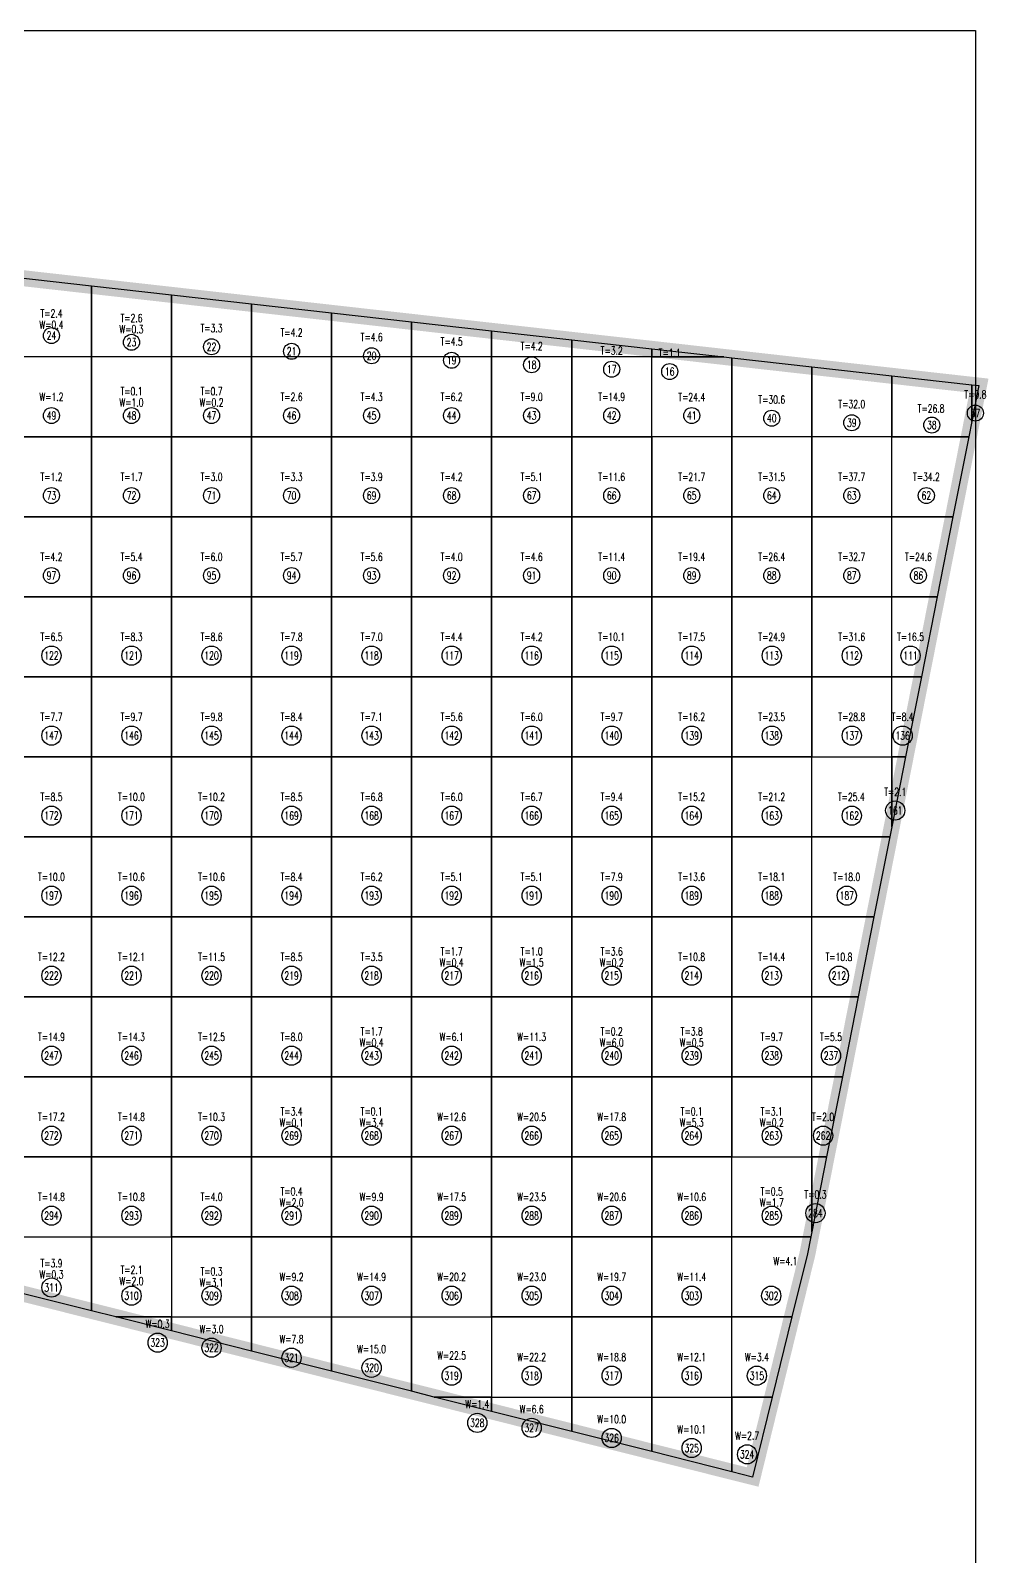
# Model space of a CAD drawing. Extents: x 4283 to 40403, y 1134 to 1764.
# Drawn here: x 4566 to 4625.8, y 1615.6 to 1711 of the extents above; entities that cross this region are included whole.
import ezdxf
from ezdxf.enums import TextEntityAlignment as Align

# ---------------------------------------------------------------- set-up
doc = ezdxf.new("R2010")
doc.units = 0
for name, color, linetype in [('tdz_2-1方格网', 2, 'Continuous'), ('tdz_2-1方格网计算', 7, 'Continuous'), ('tdz_土方计算图', 7, 'Continuous'), ('tdz_格田', 6, 'Continuous')]:
    doc.layers.add(name, color=color, linetype=linetype)
doc.styles.add('GLandNum', font='txt_____.ttf', dxfattribs={"width": 0.7, "height": 0.5})

msp = doc.modelspace()

# ---------------------------------------------------------------- linework, layer by layer
at = {"layer": 'tdz_2-1方格网', "linetype": 'Continuous'}
for points in [[(4569.806, 1694.996, 3414.283), (4569.806, 1690.557, 3414.783), (4564.806, 1690.557, 3414.605), (4564.806, 1695.557, 3414.203), (4564.821, 1695.557, 3414.203)], [(4574.806, 1694.435, 3414.362), (4574.806, 1690.557, 3414.858), (4569.806, 1690.557, 3414.783), (4569.806, 1694.996, 3414.283)], [(4579.806, 1693.873, 3414.442), (4579.806, 1690.557, 3414.867), (4574.806, 1690.557, 3414.858), (4574.806, 1694.435, 3414.362)], [(4584.806, 1693.311, 3414.522), (4584.806, 1690.557, 3414.839), (4579.806, 1690.557, 3414.867), (4579.806, 1693.873, 3414.442)], [(4589.806, 1692.749, 3414.601), (4589.806, 1690.557, 3414.925), (4584.806, 1690.557, 3414.839), (4584.806, 1693.311, 3414.522)], [(4594.806, 1692.187, 3414.618), (4594.806, 1690.557, 3414.885), (4589.806, 1690.557, 3414.925), (4589.806, 1692.749, 3414.601)], [(4599.806, 1691.625, 3414.615), (4599.806, 1690.557, 3414.783), (4594.806, 1690.557, 3414.885), (4594.806, 1692.187, 3414.618)], [(4604.806, 1691.063, 3414.613), (4604.806, 1690.557, 3414.681), (4599.806, 1690.557, 3414.783), (4599.806, 1691.625, 3414.615)], [(4609.308, 1690.557, 3414.61), (4604.806, 1690.557, 3414.681), (4604.806, 1691.063, 3414.613)], [(4564.806, 1690.557, 3414.605), (4564.806, 1685.557, 3414.718), (4569.806, 1685.557, 3414.867), (4569.806, 1690.557, 3414.783)], [(4569.806, 1690.557, 3414.783), (4569.806, 1685.557, 3414.867), (4574.806, 1685.557, 3414.94), (4574.806, 1690.557, 3414.858)], [(4574.806, 1690.557, 3414.858), (4574.806, 1685.557, 3414.94), (4579.806, 1685.557, 3415.024), (4579.806, 1690.557, 3414.867)], [(4579.806, 1690.557, 3414.867), (4579.806, 1685.557, 3415.024), (4584.806, 1685.557, 3415.148), (4584.806, 1690.557, 3414.839)], [(4584.806, 1690.557, 3414.839), (4584.806, 1685.557, 3415.148), (4589.806, 1685.557, 3415.205), (4589.806, 1690.557, 3414.925)], [(4589.806, 1690.557, 3414.925), (4589.806, 1685.557, 3415.205), (4594.806, 1685.557, 3415.312), (4594.806, 1690.557, 3414.885)], [(4594.806, 1690.557, 3414.885), (4594.806, 1685.557, 3415.312), (4599.806, 1685.557, 3415.41), (4599.806, 1690.557, 3414.783)], [(4599.806, 1690.557, 3414.783), (4599.806, 1685.557, 3415.41), (4604.806, 1685.557, 3415.092), (4604.806, 1690.557, 3414.681)], [(4609.806, 1690.501, 3414.61), (4609.806, 1685.557, 3414.712), (4604.806, 1685.557, 3415.092), (4604.806, 1690.557, 3414.681), (4609.308, 1690.557, 3414.61)], [(4614.806, 1689.939, 3414.608), (4614.806, 1685.557, 3414.332), (4609.806, 1685.557, 3414.712), (4609.806, 1690.501, 3414.61)], [(4619.806, 1689.377, 3414.605), (4619.806, 1685.557, 3414.424), (4614.806, 1685.557, 3414.332), (4614.806, 1689.939, 3414.608)], [(4624.617, 1685.557, 3414.707), (4619.806, 1685.557, 3414.424), (4619.806, 1689.377, 3414.605), (4624.806, 1688.815, 3414.602), (4624.806, 1686.512, 3414.676)], [(4624.806, 1686.512, 3414.676), (4624.806, 1688.815, 3414.602), (4625.251, 1688.765, 3414.602)], [(4564.806, 1685.557, 3414.718), (4564.806, 1680.557, 3414.831), (4569.806, 1680.557, 3414.952), (4569.806, 1685.557, 3414.867)], [(4569.806, 1685.557, 3414.867), (4569.806, 1680.557, 3414.952), (4574.806, 1680.557, 3415.022), (4574.806, 1685.557, 3414.94)], [(4574.806, 1685.557, 3414.94), (4574.806, 1680.557, 3415.022), (4579.806, 1680.557, 3415.159), (4579.806, 1685.557, 3415.024)], [(4579.806, 1685.557, 3415.024), (4579.806, 1680.557, 3415.159), (4584.806, 1680.557, 3415.283), (4584.806, 1685.557, 3415.148)], [(4584.806, 1685.557, 3415.148), (4584.806, 1680.557, 3415.283), (4589.806, 1680.557, 3415.395), (4589.806, 1685.557, 3415.205)], [(4589.806, 1685.557, 3415.205), (4589.806, 1680.557, 3415.395), (4594.806, 1680.557, 3415.6), (4594.806, 1685.557, 3415.312)], [(4594.806, 1685.557, 3415.312), (4594.806, 1680.557, 3415.6), (4599.806, 1680.557, 3415.558), (4599.806, 1685.557, 3415.41)], [(4599.806, 1685.557, 3415.41), (4599.806, 1680.557, 3415.558), (4604.806, 1680.557, 3415.296), (4604.806, 1685.557, 3415.092)], [(4604.806, 1685.557, 3415.092), (4604.806, 1680.557, 3415.296), (4609.806, 1680.557, 3415.149), (4609.806, 1685.557, 3414.712)], [(4609.806, 1685.557, 3414.712), (4609.806, 1680.557, 3415.149), (4614.806, 1680.557, 3415.009), (4614.806, 1685.557, 3414.332)], [(4614.806, 1685.557, 3414.332), (4614.806, 1680.557, 3415.009), (4619.806, 1680.557, 3414.963), (4619.806, 1685.557, 3414.424)], [(4619.806, 1685.557, 3414.424), (4624.617, 1685.557, 3414.707), (4623.63, 1680.557, 3414.871), (4619.806, 1680.557, 3414.963)], [(4564.806, 1680.557, 3414.831), (4564.806, 1675.557, 3414.976), (4569.806, 1675.557, 3415.032), (4569.806, 1680.557, 3414.952)], [(4569.806, 1680.557, 3414.952), (4569.806, 1675.557, 3415.032), (4574.806, 1675.557, 3415.103), (4574.806, 1680.557, 3415.022)], [(4574.806, 1680.557, 3415.022), (4574.806, 1675.557, 3415.103), (4579.806, 1675.557, 3415.251), (4579.806, 1680.557, 3415.159)], [(4579.806, 1680.557, 3415.159), (4579.806, 1675.557, 3415.251), (4584.806, 1675.557, 3415.4), (4584.806, 1680.557, 3415.283)], [(4584.806, 1680.557, 3415.283), (4584.806, 1675.557, 3415.4), (4589.806, 1675.557, 3415.543), (4589.806, 1680.557, 3415.395)], [(4589.806, 1680.557, 3415.395), (4589.806, 1675.557, 3415.543), (4594.806, 1675.557, 3415.86), (4594.806, 1680.557, 3415.6)], [(4594.806, 1680.557, 3415.6), (4594.806, 1675.557, 3415.86), (4599.806, 1675.557, 3415.792), (4599.806, 1680.557, 3415.558)], [(4599.806, 1680.557, 3415.558), (4599.806, 1675.557, 3415.792), (4604.806, 1675.557, 3415.589), (4604.806, 1680.557, 3415.296)], [(4604.806, 1680.557, 3415.296), (4604.806, 1675.557, 3415.589), (4609.806, 1675.557, 3415.448), (4609.806, 1680.557, 3415.149)], [(4609.806, 1680.557, 3415.149), (4609.806, 1675.557, 3415.448), (4614.806, 1675.557, 3415.273), (4614.806, 1680.557, 3415.009)], [(4614.806, 1680.557, 3415.009), (4614.806, 1675.557, 3415.273), (4619.806, 1675.557, 3415.132), (4619.806, 1680.557, 3414.963)], [(4619.806, 1680.557, 3414.963), (4623.63, 1680.557, 3414.871), (4622.642, 1675.557, 3415.086), (4619.806, 1675.557, 3415.132)], [(4564.806, 1675.557, 3414.976), (4564.806, 1670.557, 3415.108), (4569.806, 1670.557, 3415.157), (4569.806, 1675.557, 3415.032)], [(4569.806, 1675.557, 3415.032), (4569.806, 1670.557, 3415.157), (4574.806, 1670.557, 3415.217), (4574.806, 1675.557, 3415.103)], [(4574.806, 1675.557, 3415.103), (4574.806, 1670.557, 3415.217), (4579.806, 1670.557, 3415.397), (4579.806, 1675.557, 3415.251)], [(4579.806, 1675.557, 3415.251), (4579.806, 1670.557, 3415.397), (4584.806, 1670.557, 3415.568), (4584.806, 1675.557, 3415.4)], [(4584.806, 1675.557, 3415.4), (4584.806, 1670.557, 3415.568), (4589.806, 1670.557, 3415.739), (4589.806, 1675.557, 3415.543)], [(4589.806, 1675.557, 3415.543), (4589.806, 1670.557, 3415.739), (4594.806, 1670.557, 3416.048), (4594.806, 1675.557, 3415.86)], [(4594.806, 1675.557, 3415.86), (4594.806, 1670.557, 3416.048), (4599.806, 1670.557, 3416.029), (4599.806, 1675.557, 3415.792)], [(4599.806, 1675.557, 3415.792), (4599.806, 1670.557, 3416.029), (4604.806, 1670.557, 3415.891), (4604.806, 1675.557, 3415.589)], [(4604.806, 1675.557, 3415.589), (4604.806, 1670.557, 3415.891), (4609.806, 1670.557, 3415.704), (4609.806, 1675.557, 3415.448)], [(4609.806, 1675.557, 3415.448), (4609.806, 1670.557, 3415.704), (4614.806, 1670.557, 3415.536), (4614.806, 1675.557, 3415.273)], [(4614.806, 1675.557, 3415.273), (4614.806, 1670.557, 3415.536), (4619.806, 1670.557, 3415.476), (4619.806, 1675.557, 3415.132)], [(4619.806, 1675.557, 3415.132), (4622.642, 1675.557, 3415.086), (4621.655, 1670.557, 3415.468), (4619.806, 1670.557, 3415.476)], [(4564.806, 1670.557, 3415.108), (4564.806, 1665.557, 3415.31), (4569.806, 1665.557, 3415.36), (4569.806, 1670.557, 3415.157)], [(4569.806, 1670.557, 3415.157), (4569.806, 1665.557, 3415.36), (4574.806, 1665.557, 3415.409), (4574.806, 1670.557, 3415.217)], [(4574.806, 1670.557, 3415.217), (4574.806, 1665.557, 3415.409), (4579.806, 1665.557, 3415.61), (4579.806, 1670.557, 3415.397)], [(4579.806, 1670.557, 3415.397), (4579.806, 1665.557, 3415.61), (4584.806, 1665.557, 3415.798), (4584.806, 1670.557, 3415.568)], [(4584.806, 1670.557, 3415.568), (4584.806, 1665.557, 3415.798), (4589.806, 1665.557, 3415.986), (4589.806, 1670.557, 3415.739)], [(4589.806, 1670.557, 3415.739), (4589.806, 1665.557, 3415.986), (4594.806, 1665.557, 3416.076), (4594.806, 1670.557, 3416.048)], [(4594.806, 1670.557, 3416.048), (4594.806, 1665.557, 3416.076), (4599.806, 1665.557, 3416.159), (4599.806, 1670.557, 3416.029)], [(4599.806, 1670.557, 3416.029), (4599.806, 1665.557, 3416.159), (4604.806, 1665.557, 3416.14), (4604.806, 1670.557, 3415.891)], [(4604.806, 1670.557, 3415.891), (4604.806, 1665.557, 3416.14), (4609.806, 1665.557, 3415.96), (4609.806, 1670.557, 3415.704)], [(4609.806, 1670.557, 3415.704), (4609.806, 1665.557, 3415.96), (4614.806, 1665.557, 3415.849), (4614.806, 1670.557, 3415.536)], [(4614.806, 1670.557, 3415.536), (4614.806, 1665.557, 3415.849), (4619.806, 1665.557, 3415.86), (4619.806, 1670.557, 3415.476)], [(4619.806, 1670.557, 3415.476), (4621.655, 1670.557, 3415.468), (4620.667, 1665.557, 3415.849), (4619.806, 1665.557, 3415.86)], [(4564.806, 1665.557, 3415.31), (4564.806, 1660.557, 3415.446), (4569.806, 1660.557, 3415.562), (4569.806, 1665.557, 3415.36)], [(4569.806, 1665.557, 3415.36), (4569.806, 1660.557, 3415.562), (4574.806, 1660.557, 3415.612), (4574.806, 1665.557, 3415.409)], [(4574.806, 1665.557, 3415.409), (4574.806, 1660.557, 3415.612), (4579.806, 1660.557, 3415.805), (4579.806, 1665.557, 3415.61)], [(4579.806, 1665.557, 3415.61), (4579.806, 1660.557, 3415.805), (4584.806, 1660.557, 3416.002), (4584.806, 1665.557, 3415.798)], [(4584.806, 1665.557, 3415.798), (4584.806, 1660.557, 3416.002), (4589.806, 1660.557, 3416.216), (4589.806, 1665.557, 3415.986)], [(4589.806, 1665.557, 3415.986), (4589.806, 1660.557, 3416.216), (4594.806, 1660.557, 3416.362), (4594.806, 1665.557, 3416.076)], [(4594.806, 1665.557, 3416.076), (4594.806, 1660.557, 3416.362), (4599.806, 1660.557, 3416.446), (4599.806, 1665.557, 3416.159)], [(4599.806, 1665.557, 3416.159), (4599.806, 1660.557, 3416.446), (4604.806, 1660.557, 3416.384), (4604.806, 1665.557, 3416.14)], [(4604.806, 1665.557, 3416.14), (4604.806, 1660.557, 3416.384), (4609.806, 1660.557, 3416.229), (4609.806, 1665.557, 3415.96)], [(4609.806, 1665.557, 3415.96), (4609.806, 1660.557, 3416.229), (4614.806, 1660.557, 3416.232), (4614.806, 1665.557, 3415.849)], [(4619.68, 1660.557, 3416.231), (4614.806, 1660.557, 3416.232), (4614.806, 1665.557, 3415.849), (4619.806, 1665.557, 3415.86), (4619.806, 1661.194, 3416.182)], [(4619.806, 1665.557, 3415.86), (4620.667, 1665.557, 3415.849), (4619.806, 1661.194, 3416.182)], [(4564.806, 1660.557, 3415.446), (4564.806, 1655.557, 3415.567), (4569.806, 1655.557, 3415.711), (4569.806, 1660.557, 3415.562)], [(4569.806, 1660.557, 3415.562), (4569.806, 1655.557, 3415.711), (4574.806, 1655.557, 3415.814), (4574.806, 1660.557, 3415.612)], [(4574.806, 1660.557, 3415.612), (4574.806, 1655.557, 3415.814), (4579.806, 1655.557, 3415.993), (4579.806, 1660.557, 3415.805)], [(4579.806, 1660.557, 3415.805), (4579.806, 1655.557, 3415.993), (4584.806, 1655.557, 3416.286), (4584.806, 1660.557, 3416.002)], [(4584.806, 1660.557, 3416.002), (4584.806, 1655.557, 3416.286), (4589.806, 1655.557, 3416.448), (4589.806, 1660.557, 3416.216)], [(4589.806, 1660.557, 3416.216), (4589.806, 1655.557, 3416.448), (4594.806, 1655.557, 3416.614), (4594.806, 1660.557, 3416.362)], [(4594.806, 1660.557, 3416.362), (4594.806, 1655.557, 3416.614), (4599.806, 1655.557, 3416.733), (4599.806, 1660.557, 3416.446)], [(4599.806, 1660.557, 3416.446), (4599.806, 1655.557, 3416.733), (4604.806, 1655.557, 3416.661), (4604.806, 1660.557, 3416.384)], [(4604.806, 1660.557, 3416.384), (4604.806, 1655.557, 3416.661), (4609.806, 1655.557, 3416.558), (4609.806, 1660.557, 3416.229)], [(4609.806, 1660.557, 3416.229), (4609.806, 1655.557, 3416.558), (4614.806, 1655.557, 3416.616), (4614.806, 1660.557, 3416.232)], [(4614.806, 1660.557, 3416.232), (4619.68, 1660.557, 3416.231), (4618.692, 1655.557, 3416.612), (4614.806, 1655.557, 3416.616)], [(4564.806, 1655.557, 3415.567), (4564.806, 1650.557, 3415.683), (4569.806, 1650.557, 3415.828), (4569.806, 1655.557, 3415.711)], [(4569.806, 1655.557, 3415.711), (4569.806, 1650.557, 3415.828), (4574.806, 1650.557, 3415.974), (4574.806, 1655.557, 3415.814)], [(4574.806, 1655.557, 3415.814), (4574.806, 1650.557, 3415.974), (4579.806, 1650.557, 3416.156), (4579.806, 1655.557, 3415.993)], [(4579.806, 1655.557, 3415.993), (4579.806, 1650.557, 3416.156), (4584.806, 1650.557, 3416.497), (4584.806, 1655.557, 3416.286)], [(4584.806, 1655.557, 3416.286), (4584.806, 1650.557, 3416.497), (4589.806, 1650.557, 3416.874), (4589.806, 1655.557, 3416.448)], [(4589.806, 1655.557, 3416.448), (4589.806, 1650.557, 3416.874), (4594.806, 1650.557, 3417.236), (4594.806, 1655.557, 3416.614)], [(4594.806, 1655.557, 3416.614), (4594.806, 1650.557, 3417.236), (4599.806, 1650.557, 3417.327), (4599.806, 1655.557, 3416.733)], [(4599.806, 1655.557, 3416.733), (4599.806, 1650.557, 3417.327), (4604.806, 1650.557, 3417.018), (4604.806, 1655.557, 3416.661)], [(4604.806, 1655.557, 3416.661), (4604.806, 1650.557, 3417.018), (4609.806, 1650.557, 3416.902), (4609.806, 1655.557, 3416.558)], [(4609.806, 1655.557, 3416.558), (4609.806, 1650.557, 3416.902), (4614.806, 1650.557, 3416.999), (4614.806, 1655.557, 3416.616)], [(4614.806, 1655.557, 3416.616), (4618.692, 1655.557, 3416.612), (4617.705, 1650.557, 3416.994), (4614.806, 1650.557, 3416.999)], [(4564.806, 1650.557, 3415.683), (4564.806, 1645.557, 3415.785), (4569.806, 1645.557, 3415.928), (4569.806, 1650.557, 3415.828)], [(4569.806, 1650.557, 3415.828), (4569.806, 1645.557, 3415.928), (4574.806, 1645.557, 3416.105), (4574.806, 1650.557, 3415.974)], [(4574.806, 1650.557, 3415.974), (4574.806, 1645.557, 3416.105), (4579.806, 1645.557, 3416.392), (4579.806, 1650.557, 3416.156)], [(4579.806, 1650.557, 3416.156), (4579.806, 1645.557, 3416.392), (4584.806, 1645.557, 3416.828), (4584.806, 1650.557, 3416.497)], [(4584.806, 1650.557, 3416.497), (4584.806, 1645.557, 3416.828), (4589.806, 1645.557, 3417.276), (4589.806, 1650.557, 3416.874)], [(4589.806, 1650.557, 3416.874), (4589.806, 1645.557, 3417.276), (4594.806, 1645.557, 3417.77), (4594.806, 1650.557, 3417.236)], [(4594.806, 1650.557, 3417.236), (4594.806, 1645.557, 3417.77), (4599.806, 1645.557, 3418.172), (4599.806, 1650.557, 3417.327)], [(4599.806, 1650.557, 3417.327), (4599.806, 1645.557, 3418.172), (4604.806, 1645.557, 3417.81), (4604.806, 1650.557, 3417.018)], [(4604.806, 1650.557, 3417.018), (4604.806, 1645.557, 3417.81), (4609.806, 1645.557, 3417.403), (4609.806, 1650.557, 3416.902)], [(4609.806, 1650.557, 3416.902), (4609.806, 1645.557, 3417.403), (4614.806, 1645.557, 3417.383), (4614.806, 1650.557, 3416.999)], [(4614.806, 1650.557, 3416.999), (4617.705, 1650.557, 3416.994), (4616.717, 1645.557, 3417.375), (4614.806, 1645.557, 3417.383)], [(4564.806, 1645.557, 3415.785), (4564.806, 1640.557, 3415.92), (4569.806, 1640.557, 3416.08), (4569.806, 1645.557, 3415.928)], [(4569.806, 1645.557, 3415.928), (4569.806, 1640.557, 3416.08), (4574.806, 1640.557, 3416.491), (4574.806, 1645.557, 3416.105)], [(4574.806, 1645.557, 3416.105), (4574.806, 1640.557, 3416.491), (4579.806, 1640.557, 3416.854), (4579.806, 1645.557, 3416.392)], [(4579.806, 1645.557, 3416.392), (4579.806, 1640.557, 3416.854), (4584.806, 1640.557, 3417.293), (4584.806, 1645.557, 3416.828)], [(4584.806, 1645.557, 3416.828), (4584.806, 1640.557, 3417.293), (4589.806, 1640.557, 3417.753), (4589.806, 1645.557, 3417.276)], [(4589.806, 1645.557, 3417.276), (4589.806, 1640.557, 3417.753), (4594.806, 1640.557, 3418.251), (4594.806, 1645.557, 3417.77)], [(4594.806, 1645.557, 3417.77), (4594.806, 1640.557, 3418.251), (4599.806, 1640.557, 3418.632), (4599.806, 1645.557, 3418.172)], [(4599.806, 1645.557, 3418.172), (4599.806, 1640.557, 3418.632), (4604.806, 1640.557, 3418.297), (4604.806, 1645.557, 3417.81)], [(4604.806, 1645.557, 3417.81), (4604.806, 1640.557, 3418.297), (4609.806, 1640.557, 3418.027), (4609.806, 1645.557, 3417.403)], [(4609.806, 1645.557, 3417.403), (4609.806, 1640.557, 3418.027), (4614.806, 1640.557, 3417.766), (4614.806, 1645.557, 3417.383)], [(4614.806, 1645.557, 3417.383), (4616.717, 1645.557, 3417.375), (4615.73, 1640.557, 3417.757), (4614.806, 1640.557, 3417.766)], [(4564.806, 1640.557, 3415.92), (4564.806, 1635.557, 3416.346), (4569.806, 1635.557, 3416.61), (4569.806, 1640.557, 3416.08)], [(4569.806, 1640.557, 3416.08), (4569.806, 1635.557, 3416.61), (4574.806, 1635.557, 3416.927), (4574.806, 1640.557, 3416.491)], [(4574.806, 1640.557, 3416.491), (4574.806, 1635.557, 3416.927), (4579.806, 1635.557, 3417.309), (4579.806, 1640.557, 3416.854)], [(4579.806, 1640.557, 3416.854), (4579.806, 1635.557, 3417.309), (4584.806, 1635.557, 3417.744), (4584.806, 1640.557, 3417.293)], [(4584.806, 1640.557, 3417.293), (4584.806, 1635.557, 3417.744), (4589.806, 1635.557, 3418.177), (4589.806, 1640.557, 3417.753)], [(4589.806, 1640.557, 3417.753), (4589.806, 1635.557, 3418.177), (4594.806, 1635.557, 3418.518), (4594.806, 1640.557, 3418.251)], [(4594.806, 1640.557, 3418.251), (4594.806, 1635.557, 3418.518), (4599.806, 1635.557, 3418.759), (4599.806, 1640.557, 3418.632)], [(4599.806, 1640.557, 3418.632), (4599.806, 1635.557, 3418.759), (4604.806, 1635.557, 3418.527), (4604.806, 1640.557, 3418.297)], [(4604.806, 1640.557, 3418.297), (4604.806, 1635.557, 3418.527), (4609.806, 1635.557, 3418.285), (4609.806, 1640.557, 3418.027)], [(4614.743, 1635.557, 3418.093), (4609.806, 1635.557, 3418.285), (4609.806, 1640.557, 3418.027), (4614.806, 1640.557, 3417.766), (4614.806, 1635.876, 3418.078)], [(4614.806, 1640.557, 3417.766), (4615.73, 1640.557, 3417.757), (4614.806, 1635.876, 3418.078)], [(4564.806, 1632.197, 3416.867), (4564.806, 1635.557, 3416.346), (4569.806, 1635.557, 3416.61), (4569.806, 1630.94, 3417.245)], [(4569.806, 1630.94, 3417.245), (4569.806, 1635.557, 3416.61), (4574.806, 1635.557, 3416.927), (4574.806, 1630.557, 3417.591), (4571.331, 1630.557, 3417.356)], [(4574.806, 1635.557, 3416.927), (4574.806, 1630.557, 3417.591), (4579.806, 1630.557, 3417.937), (4579.806, 1635.557, 3417.309)], [(4579.806, 1635.557, 3417.309), (4579.806, 1630.557, 3417.937), (4584.806, 1630.557, 3418.197), (4584.806, 1635.557, 3417.744)], [(4584.806, 1635.557, 3417.744), (4584.806, 1630.557, 3418.197), (4589.806, 1630.557, 3418.507), (4589.806, 1635.557, 3418.177)], [(4589.806, 1635.557, 3418.177), (4589.806, 1630.557, 3418.507), (4594.806, 1630.557, 3418.786), (4594.806, 1635.557, 3418.518)], [(4594.806, 1635.557, 3418.518), (4594.806, 1630.557, 3418.786), (4599.806, 1630.557, 3418.885), (4599.806, 1635.557, 3418.759)], [(4599.806, 1635.557, 3418.759), (4599.806, 1630.557, 3418.885), (4604.806, 1630.557, 3418.756), (4604.806, 1635.557, 3418.527)], [(4604.806, 1635.557, 3418.527), (4604.806, 1630.557, 3418.756), (4609.806, 1630.557, 3418.544), (4609.806, 1635.557, 3418.285)], [(4609.806, 1635.557, 3418.285), (4614.743, 1635.557, 3418.093), (4614.536, 1634.51, 3418.143), (4613.566, 1630.557, 3418.38), (4609.806, 1630.557, 3418.544)], [(4571.331, 1630.557, 3417.356), (4574.806, 1630.557, 3417.591), (4574.806, 1629.683, 3417.607)], [(4574.806, 1629.683, 3417.607), (4574.806, 1630.557, 3417.591), (4579.806, 1630.557, 3417.937), (4579.806, 1628.426, 3417.968)], [(4579.806, 1628.426, 3417.968), (4579.806, 1630.557, 3417.937), (4584.806, 1630.557, 3418.197), (4584.806, 1627.17, 3418.33)], [(4584.806, 1627.17, 3418.33), (4584.806, 1630.557, 3418.197), (4589.806, 1630.557, 3418.507), (4589.806, 1625.913, 3418.691)], [(4589.806, 1625.913, 3418.691), (4589.806, 1630.557, 3418.507), (4594.806, 1630.557, 3418.786), (4594.806, 1625.557, 3418.999), (4591.222, 1625.557, 3418.794)], [(4594.806, 1630.557, 3418.786), (4594.806, 1625.557, 3418.999), (4599.806, 1625.557, 3418.998), (4599.806, 1630.557, 3418.885)], [(4599.806, 1630.557, 3418.885), (4599.806, 1625.557, 3418.998), (4604.806, 1625.557, 3418.998), (4604.806, 1630.557, 3418.756)], [(4604.806, 1630.557, 3418.756), (4604.806, 1625.557, 3418.998), (4609.806, 1625.557, 3418.79), (4609.806, 1630.557, 3418.544)], [(4609.806, 1630.557, 3418.544), (4613.566, 1630.557, 3418.38), (4612.339, 1625.557, 3418.679), (4609.806, 1625.557, 3418.79)], [(4591.222, 1625.557, 3418.794), (4594.806, 1625.557, 3418.999), (4594.806, 1624.656, 3418.999)], [(4594.806, 1624.656, 3418.999), (4594.806, 1625.557, 3418.999), (4599.806, 1625.557, 3418.998), (4599.806, 1623.399, 3418.993)], [(4599.806, 1623.399, 3418.993), (4599.806, 1625.557, 3418.998), (4604.806, 1625.557, 3418.998), (4604.806, 1622.142, 3418.987)], [(4604.806, 1622.142, 3418.987), (4604.806, 1625.557, 3418.998), (4609.806, 1625.557, 3418.79), (4609.806, 1620.885, 3418.98)], [(4609.806, 1625.557, 3418.79), (4612.339, 1625.557, 3418.679), (4611.113, 1620.557, 3418.979), (4609.806, 1620.885, 3418.98)]]:
    msp.add_polyline3d(points, close=True, dxfattribs=at)
at = {"layer": 'tdz_2-1方格网计算', "color": 7, "linetype": 'Continuous'}
for centre, radius in [((4567.306, 1691.89), 0.5), ((4572.306, 1691.469), 0.5), ((4577.306, 1691.188), 0.5), ((4582.306, 1690.907), 0.5), ((4587.306, 1690.626), 0.5), ((4592.306, 1690.345), 0.5), ((4597.306, 1690.065), 0.5), ((4602.306, 1689.784), 0.5), ((4605.931, 1689.643), 0.5), ((4567.306, 1686.89), 0.5), ((4572.306, 1686.89), 0.5), ((4577.306, 1686.89), 0.5), ((4582.306, 1686.89), 0.5), ((4587.306, 1686.89), 0.5), ((4592.306, 1686.89), 0.5), ((4597.306, 1686.89), 0.5), ((4602.306, 1686.89), 0.5), ((4607.306, 1686.89), 0.5), ((4612.306, 1686.722), 0.5), ((4625.028, 1687.047), 0.5), ((4617.306, 1686.441), 0.5), ((4622.306, 1686.3), 0.5), ((4567.306, 1681.89), 0.5), ((4572.306, 1681.89), 0.5), ((4577.306, 1681.89), 0.5), ((4582.306, 1681.89), 0.5), ((4587.306, 1681.89), 0.5), ((4592.306, 1681.89), 0.5), ((4597.306, 1681.89), 0.5), ((4602.306, 1681.89), 0.5), ((4607.306, 1681.89), 0.5), ((4612.306, 1681.89), 0.5), ((4617.306, 1681.89), 0.5), ((4621.964, 1681.89), 0.5), ((4567.306, 1676.89), 0.5), ((4572.306, 1676.89), 0.5), ((4577.306, 1676.89), 0.5), ((4582.306, 1676.89), 0.5), ((4587.306, 1676.89), 0.5), ((4592.306, 1676.89), 0.5), ((4597.306, 1676.89), 0.5), ((4602.306, 1676.89), 0.5), ((4607.306, 1676.89), 0.5), ((4612.306, 1676.89), 0.5), ((4617.306, 1676.89), 0.5), ((4621.471, 1676.89), 0.5), ((4567.306, 1671.89), 0.6), ((4572.306, 1671.89), 0.6), ((4577.306, 1671.89), 0.6), ((4582.306, 1671.89), 0.6), ((4587.306, 1671.89), 0.6), ((4592.306, 1671.89), 0.6), ((4597.306, 1671.89), 0.6), ((4602.306, 1671.89), 0.6), ((4607.306, 1671.89), 0.6), ((4612.306, 1671.89), 0.6), ((4617.306, 1671.89), 0.6), ((4620.977, 1671.89), 0.6), ((4567.306, 1666.89), 0.6), ((4572.306, 1666.89), 0.6), ((4577.306, 1666.89), 0.6), ((4582.306, 1666.89), 0.6), ((4587.306, 1666.89), 0.6), ((4592.306, 1666.89), 0.6), ((4597.306, 1666.89), 0.6), ((4602.306, 1666.89), 0.6), ((4607.306, 1666.89), 0.6), ((4612.306, 1666.89), 0.6), ((4617.306, 1666.89), 0.6), ((4620.483, 1666.89), 0.6), ((4567.306, 1661.89), 0.6), ((4572.306, 1661.89), 0.6), ((4577.306, 1661.89), 0.6), ((4582.306, 1661.89), 0.6), ((4587.306, 1661.89), 0.6), ((4592.306, 1661.89), 0.6), ((4597.306, 1661.89), 0.6), ((4602.306, 1661.89), 0.6), ((4607.306, 1661.89), 0.6), ((4612.306, 1661.89), 0.6), ((4617.306, 1661.89), 0.6), ((4620.021, 1662.209), 0.6), ((4567.306, 1656.89), 0.6), ((4572.306, 1656.89), 0.6), ((4577.306, 1656.89), 0.6), ((4582.306, 1656.89), 0.6), ((4587.306, 1656.89), 0.6), ((4592.306, 1656.89), 0.6), ((4597.306, 1656.89), 0.6), ((4602.306, 1656.89), 0.6), ((4607.306, 1656.89), 0.6), ((4612.306, 1656.89), 0.6), ((4616.996, 1656.89), 0.6), ((4567.306, 1651.89), 0.6), ((4572.306, 1651.89), 0.6), ((4577.306, 1651.89), 0.6), ((4582.306, 1651.89), 0.6), ((4587.306, 1651.89), 0.6), ((4592.306, 1651.89), 0.6), ((4597.306, 1651.89), 0.6), ((4602.306, 1651.89), 0.6), ((4607.306, 1651.89), 0.6), ((4612.306, 1651.89), 0.6), ((4616.502, 1651.89), 0.6), ((4567.306, 1646.89), 0.6), ((4572.306, 1646.89), 0.6), ((4577.306, 1646.89), 0.6), ((4582.306, 1646.89), 0.6), ((4587.306, 1646.89), 0.6), ((4592.306, 1646.89), 0.6), ((4597.306, 1646.89), 0.6), ((4602.306, 1646.89), 0.6), ((4607.306, 1646.89), 0.6), ((4612.306, 1646.89), 0.6), ((4616.008, 1646.89), 0.6), ((4567.306, 1641.89), 0.6), ((4572.306, 1641.89), 0.6), ((4577.306, 1641.89), 0.6), ((4582.306, 1641.89), 0.6), ((4587.306, 1641.89), 0.6), ((4592.306, 1641.89), 0.6), ((4597.306, 1641.89), 0.6), ((4602.306, 1641.89), 0.6), ((4607.306, 1641.89), 0.6), ((4612.306, 1641.89), 0.6), ((4615.515, 1641.89), 0.6), ((4567.306, 1636.89), 0.6), ((4572.306, 1636.89), 0.6), ((4577.306, 1636.89), 0.6), ((4582.306, 1636.89), 0.6), ((4587.306, 1636.89), 0.6), ((4592.306, 1636.89), 0.6), ((4597.306, 1636.89), 0.6), ((4602.306, 1636.89), 0.6), ((4607.306, 1636.89), 0.6), ((4612.306, 1636.89), 0.6), ((4615.037, 1637.05), 0.6), ((4567.306, 1632.396), 0.6), ((4572.306, 1631.89), 0.6), ((4577.306, 1631.89), 0.6), ((4582.306, 1631.89), 0.6), ((4587.306, 1631.89), 0.6), ((4592.306, 1631.89), 0.6), ((4597.306, 1631.89), 0.6), ((4602.306, 1631.89), 0.6), ((4607.306, 1631.89), 0.6), ((4612.274, 1631.89), 0.6), ((4573.937, 1628.953), 0.6), ((4577.306, 1628.639), 0.6), ((4582.306, 1628.011), 0.6), ((4587.306, 1627.382), 0.6), ((4592.306, 1626.89), 0.6), ((4597.306, 1626.89), 0.6), ((4602.306, 1626.89), 0.6), ((4607.306, 1626.89), 0.6), ((4611.379, 1626.89), 0.6), ((4593.91, 1623.94), 0.6), ((4597.306, 1623.625), 0.6), ((4602.306, 1622.997), 0.6), ((4607.306, 1622.369), 0.6), ((4610.766, 1621.972), 0.6)]:
    msp.add_circle(centre, radius, dxfattribs=at)
at = {"layer": 'tdz_土方计算图', "linetype": 'Continuous'}
msp.add_lwpolyline([(4495.028, 1710.955), (4625.028, 1710.955), (4625.028, 1550.955), (4495.028, 1550.955)], close=True, dxfattribs=at)
at = {"layer": 'tdz_格田', "linetype": 'Continuous', "lineweight": 60, "const_width": 1}
msp.add_lwpolyline([(4611.113, 1620.557), (4494.806, 1649.793), (4513.245, 1701.353), (4625.251, 1688.765), (4614.536, 1634.51), (4611.113, 1620.557)], close=True, dxfattribs=at)

# ---------------------------------------------------------------- texts
at = {"layer": 'tdz_2-1方格网计算', "color": 173, "linetype": 'Continuous', "style": 'GLandNum', "width": 0.7}
for s, p in [('W=0.4', (4567.306, 1692.567)), ('W=0.3', (4572.306, 1692.286)), ('W=1.2', (4567.306, 1688.057)), ('W=1.0', (4572.306, 1687.707)), ('W=0.2', (4577.306, 1687.707)), ('W=0.4', (4592.306, 1652.707)), ('W=1.5', (4597.306, 1652.707)), ('W=0.2', (4602.306, 1652.707)), ('W=0.4', (4587.306, 1647.707)), ('W=6.1', (4592.306, 1648.057)), ('W=11.3', (4597.306, 1648.057)), ('W=6.0', (4602.306, 1647.707)), ('W=0.5', (4607.306, 1647.707)), ('W=12.6', (4592.306, 1643.057)), ('W=20.5', (4597.306, 1643.057)), ('W=17.8', (4602.306, 1643.057)), ('W=0.1', (4582.306, 1642.707)), ('W=3.4', (4587.306, 1642.707)), ('W=5.3', (4607.306, 1642.707)), ('W=0.2', (4612.306, 1642.707)), ('W=2.0', (4582.306, 1637.707)), ('W=9.9', (4587.306, 1638.057)), ('W=17.5', (4592.306, 1638.057)), ('W=23.5', (4597.306, 1638.057)), ('W=20.6', (4602.306, 1638.057)), ('W=10.6', (4607.306, 1638.057)), ('W=1.7', (4612.306, 1637.707)), ('W=4.1', (4613.163, 1634.045)), ('W=0.3', (4567.306, 1633.213)), ('W=2.0', (4572.306, 1632.803)), ('W=3.1', (4577.306, 1632.707)), ('W=9.2', (4582.306, 1633.057)), ('W=14.9', (4587.306, 1633.057)), ('W=20.2', (4592.306, 1633.057)), ('W=23.0', (4597.306, 1633.057)), ('W=19.7', (4602.306, 1633.057)), ('W=11.4', (4607.306, 1633.057)), ('W=0.3', (4573.937, 1630.12)), ('W=3.0', (4577.306, 1629.806)), ('W=7.8', (4582.306, 1629.177)), ('W=15.0', (4587.306, 1628.549)), ('W=22.5', (4592.306, 1628.146)), ('W=22.2', (4597.306, 1628.057)), ('W=18.8', (4602.306, 1628.057)), ('W=12.1', (4607.306, 1628.057)), ('W=3.4', (4611.379, 1628.057)), ('W=1.4', (4593.91, 1625.106)), ('W=6.6', (4597.306, 1624.792)), ('W=10.0', (4602.306, 1624.164)), ('W=10.1', (4607.306, 1623.535)), ('W=2.7', (4610.766, 1623.139))]:
    msp.add_text(s, height=0.5, dxfattribs=at).set_placement(p, align=Align.MIDDLE_CENTER)
at = {"layer": 'tdz_2-1方格网计算', "color": 2, "linetype": 'Continuous', "style": 'GLandNum', "width": 0.7}
for s, p in [('T=2.4', (4567.306, 1693.267)), ('T=2.6', (4572.306, 1692.986)), ('T=3.3', (4577.306, 1692.355)), ('T=4.2', (4582.306, 1692.074)), ('T=4.6', (4587.306, 1691.793)), ('T=4.5', (4592.306, 1691.512)), ('T=4.2', (4597.306, 1691.231)), ('T=3.2', (4602.306, 1690.95)), ('T=1.1', (4605.931, 1690.81)), ('T=0.1', (4572.306, 1688.407)), ('T=0.7', (4577.306, 1688.407)), ('T=2.6', (4582.306, 1688.057)), ('T=4.3', (4587.306, 1688.057)), ('T=6.2', (4592.306, 1688.057)), ('T=9.0', (4597.306, 1688.057)), ('T=14.9', (4602.306, 1688.057)), ('T=24.4', (4607.306, 1688.043)), ('T=30.6', (4612.306, 1687.888)), ('T=0.8', (4625.028, 1688.214)), ('T=32.0', (4617.306, 1687.607)), ('T=26.8', (4622.259, 1687.326)), ('T=1.2', (4567.306, 1683.057)), ('T=1.7', (4572.306, 1683.057)), ('T=3.0', (4577.306, 1683.057)), ('T=3.3', (4582.306, 1683.057)), ('T=3.9', (4587.306, 1683.057)), ('T=4.2', (4592.306, 1683.057)), ('T=5.1', (4597.306, 1683.057)), ('T=11.6', (4602.306, 1683.057)), ('T=21.7', (4607.306, 1683.057)), ('T=31.5', (4612.306, 1683.057)), ('T=37.7', (4617.306, 1683.057)), ('T=34.2', (4621.964, 1683.057)), ('T=4.2', (4567.306, 1678.057)), ('T=5.4', (4572.306, 1678.057)), ('T=6.0', (4577.306, 1678.057)), ('T=5.7', (4582.306, 1678.057)), ('T=5.6', (4587.306, 1678.057)), ('T=4.0', (4592.306, 1678.057)), ('T=4.6', (4597.306, 1678.057)), ('T=11.4', (4602.306, 1678.057)), ('T=19.4', (4607.306, 1678.057)), ('T=26.4', (4612.306, 1678.057)), ('T=32.7', (4617.306, 1678.057)), ('T=24.6', (4621.471, 1678.057)), ('T=6.5', (4567.306, 1673.057)), ('T=8.3', (4572.306, 1673.057)), ('T=8.6', (4577.306, 1673.057)), ('T=7.8', (4582.306, 1673.057)), ('T=7.0', (4587.306, 1673.057)), ('T=4.4', (4592.306, 1673.057)), ('T=4.2', (4597.306, 1673.057)), ('T=10.1', (4602.306, 1673.057)), ('T=17.5', (4607.306, 1673.057)), ('T=24.9', (4612.306, 1673.057)), ('T=31.6', (4617.306, 1673.057)), ('T=16.5', (4620.977, 1673.057)), ('T=7.7', (4567.306, 1668.057)), ('T=9.7', (4572.306, 1668.057)), ('T=9.8', (4577.306, 1668.057)), ('T=8.4', (4582.306, 1668.057)), ('T=7.1', (4587.306, 1668.057)), ('T=5.6', (4592.306, 1668.057)), ('T=6.0', (4597.306, 1668.057)), ('T=9.7', (4602.306, 1668.057)), ('T=16.2', (4607.306, 1668.057)), ('T=23.5', (4612.306, 1668.057)), ('T=28.8', (4617.306, 1668.057)), ('T=8.4', (4620.483, 1668.057)), ('T=8.5', (4567.306, 1663.057)), ('T=10.0', (4572.306, 1663.057)), ('T=10.2', (4577.306, 1663.057)), ('T=8.5', (4582.306, 1663.057)), ('T=6.8', (4587.306, 1663.057)), ('T=6.0', (4592.306, 1663.057)), ('T=6.7', (4597.306, 1663.057)), ('T=9.4', (4602.306, 1663.057)), ('T=15.2', (4607.306, 1663.057)), ('T=21.2', (4612.306, 1663.057)), ('T=25.4', (4617.274, 1663.057)), ('T=2.1', (4620.021, 1663.375)), ('T=10.0', (4567.306, 1658.057)), ('T=10.6', (4572.306, 1658.057)), ('T=10.6', (4577.306, 1658.057)), ('T=8.4', (4582.306, 1658.057)), ('T=6.2', (4587.306, 1658.057)), ('T=5.1', (4592.306, 1658.057)), ('T=5.1', (4597.306, 1658.057)), ('T=7.9', (4602.306, 1658.057)), ('T=13.6', (4607.306, 1658.057)), ('T=18.1', (4612.306, 1658.057)), ('T=18.0', (4616.996, 1658.057)), ('T=1.7', (4592.306, 1653.407)), ('T=1.0', (4597.306, 1653.407)), ('T=3.6', (4602.306, 1653.407)), ('T=12.2', (4567.306, 1653.057)), ('T=12.1', (4572.306, 1653.057)), ('T=11.5', (4577.306, 1653.057)), ('T=8.5', (4582.306, 1653.057)), ('T=3.5', (4587.306, 1653.057)), ('T=10.8', (4607.306, 1653.057)), ('T=14.4', (4612.306, 1653.057)), ('T=10.8', (4616.502, 1653.057)), ('T=14.9', (4567.306, 1648.057)), ('T=14.3', (4572.306, 1648.057)), ('T=12.5', (4577.306, 1648.057)), ('T=8.0', (4582.306, 1648.057)), ('T=1.7', (4587.306, 1648.407)), ('T=0.2', (4602.306, 1648.407)), ('T=3.8', (4607.306, 1648.407)), ('T=9.7', (4612.306, 1648.057)), ('T=5.5', (4616.008, 1648.057)), ('T=17.2', (4567.306, 1643.057)), ('T=14.8', (4572.306, 1643.057)), ('T=10.3', (4577.306, 1643.057)), ('T=3.4', (4582.306, 1643.407)), ('T=0.1', (4587.306, 1643.407)), ('T=0.1', (4607.306, 1643.407)), ('T=3.1', (4612.306, 1643.407)), ('T=2.0', (4615.515, 1643.057)), ('T=0.4', (4582.306, 1638.407)), ('T=0.5', (4612.306, 1638.407)), ('T=0.3', (4615.037, 1638.217)), ('T=14.8', (4567.306, 1638.057)), ('T=10.8', (4572.306, 1638.057)), ('T=4.0', (4577.306, 1638.057)), ('T=3.9', (4567.306, 1633.913)), ('T=2.1', (4572.306, 1633.503)), ('T=0.3', (4577.306, 1633.407))]:
    msp.add_text(s, height=0.5, dxfattribs=at).set_placement(p, align=Align.MIDDLE_CENTER)
at = {"layer": 'tdz_2-1方格网计算', "color": 7, "linetype": 'Continuous', "style": 'GLandNum', "width": 0.7}
for s, p in [('24', (4567.306, 1691.89)), ('23', (4572.306, 1691.469)), ('22', (4577.306, 1691.188)), ('21', (4582.306, 1690.907)), ('20', (4587.306, 1690.626)), ('19', (4592.306, 1690.345)), ('18', (4597.306, 1690.065)), ('17', (4602.306, 1689.784)), ('16', (4605.931, 1689.643)), ('49', (4567.306, 1686.89)), ('48', (4572.306, 1686.89)), ('47', (4577.306, 1686.89)), ('46', (4582.306, 1686.89)), ('45', (4587.306, 1686.89)), ('44', (4592.306, 1686.89)), ('43', (4597.306, 1686.89)), ('42', (4602.306, 1686.89)), ('41', (4607.306, 1686.89)), ('37', (4625.028, 1687.047)), ('40', (4612.306, 1686.722)), ('39', (4617.306, 1686.441)), ('38', (4622.306, 1686.3)), ('73', (4567.306, 1681.89)), ('72', (4572.306, 1681.89)), ('71', (4577.306, 1681.89)), ('70', (4582.306, 1681.89)), ('69', (4587.306, 1681.89)), ('68', (4592.306, 1681.89)), ('67', (4597.306, 1681.89)), ('66', (4602.306, 1681.89)), ('65', (4607.306, 1681.89)), ('64', (4612.306, 1681.89)), ('63', (4617.306, 1681.89)), ('62', (4621.964, 1681.89)), ('97', (4567.306, 1676.89)), ('96', (4572.306, 1676.89)), ('95', (4577.306, 1676.89)), ('94', (4582.306, 1676.89)), ('93', (4587.306, 1676.89)), ('92', (4592.306, 1676.89)), ('91', (4597.306, 1676.89)), ('90', (4602.306, 1676.89)), ('89', (4607.306, 1676.89)), ('88', (4612.306, 1676.89)), ('87', (4617.306, 1676.89)), ('86', (4621.471, 1676.89)), ('122', (4567.306, 1671.89)), ('121', (4572.306, 1671.89)), ('120', (4577.306, 1671.89)), ('119', (4582.306, 1671.89)), ('118', (4587.306, 1671.89)), ('117', (4592.306, 1671.89)), ('116', (4597.306, 1671.89)), ('115', (4602.306, 1671.89)), ('114', (4607.306, 1671.89)), ('113', (4612.306, 1671.89)), ('112', (4617.306, 1671.89)), ('111', (4620.977, 1671.89)), ('147', (4567.306, 1666.89)), ('146', (4572.306, 1666.89)), ('145', (4577.306, 1666.89)), ('144', (4582.306, 1666.89)), ('143', (4587.306, 1666.89)), ('142', (4592.306, 1666.89)), ('141', (4597.306, 1666.89)), ('140', (4602.306, 1666.89)), ('139', (4607.306, 1666.89)), ('138', (4612.306, 1666.89)), ('137', (4617.306, 1666.89)), ('136', (4620.483, 1666.89)), ('161', (4620.021, 1662.209)), ('172', (4567.306, 1661.89)), ('171', (4572.306, 1661.89)), ('170', (4577.306, 1661.89)), ('169', (4582.306, 1661.89)), ('168', (4587.306, 1661.89)), ('167', (4592.306, 1661.89)), ('166', (4597.306, 1661.89)), ('165', (4602.306, 1661.89)), ('164', (4607.306, 1661.89)), ('163', (4612.306, 1661.89)), ('162', (4617.306, 1661.89)), ('197', (4567.306, 1656.89)), ('196', (4572.306, 1656.89)), ('195', (4577.306, 1656.89)), ('194', (4582.306, 1656.89)), ('193', (4587.306, 1656.89)), ('192', (4592.306, 1656.89)), ('191', (4597.306, 1656.89)), ('190', (4602.306, 1656.89)), ('189', (4607.306, 1656.89)), ('188', (4612.306, 1656.89)), ('187', (4616.996, 1656.89)), ('222', (4567.306, 1651.89)), ('221', (4572.306, 1651.89)), ('220', (4577.306, 1651.89)), ('219', (4582.306, 1651.89)), ('218', (4587.306, 1651.89)), ('217', (4592.306, 1651.89)), ('216', (4597.306, 1651.89)), ('215', (4602.306, 1651.89)), ('214', (4607.306, 1651.89)), ('213', (4612.306, 1651.89)), ('212', (4616.502, 1651.89)), ('247', (4567.306, 1646.89)), ('246', (4572.306, 1646.89)), ('245', (4577.306, 1646.89)), ('244', (4582.306, 1646.89)), ('243', (4587.306, 1646.89)), ('242', (4592.306, 1646.89)), ('241', (4597.306, 1646.89)), ('240', (4602.306, 1646.89)), ('239', (4607.306, 1646.89)), ('238', (4612.306, 1646.89)), ('237', (4616.008, 1646.89)), ('272', (4567.306, 1641.89)), ('271', (4572.306, 1641.89)), ('270', (4577.306, 1641.89)), ('269', (4582.306, 1641.89)), ('268', (4587.306, 1641.89)), ('267', (4592.306, 1641.89)), ('266', (4597.306, 1641.89)), ('265', (4602.306, 1641.89)), ('264', (4607.306, 1641.89)), ('263', (4612.306, 1641.89)), ('262', (4615.515, 1641.89)), ('294', (4567.306, 1636.89)), ('293', (4572.306, 1636.89)), ('292', (4577.306, 1636.89)), ('291', (4582.306, 1636.89)), ('290', (4587.306, 1636.89)), ('289', (4592.306, 1636.89)), ('288', (4597.306, 1636.89)), ('287', (4602.306, 1636.89)), ('286', (4607.306, 1636.89)), ('285', (4612.306, 1636.89)), ('284', (4615.037, 1637.05)), ('311', (4567.306, 1632.396)), ('310', (4572.306, 1631.89)), ('309', (4577.306, 1631.89)), ('308', (4582.306, 1631.89)), ('307', (4587.306, 1631.89)), ('306', (4592.306, 1631.89)), ('305', (4597.306, 1631.89)), ('304', (4602.306, 1631.89)), ('303', (4607.306, 1631.89)), ('302', (4612.274, 1631.89)), ('323', (4573.937, 1628.953)), ('322', (4577.306, 1628.639)), ('321', (4582.306, 1628.011)), ('320', (4587.306, 1627.382)), ('319', (4592.306, 1626.89)), ('318', (4597.306, 1626.89)), ('317', (4602.306, 1626.89)), ('316', (4607.306, 1626.89)), ('315', (4611.379, 1626.89)), ('328', (4593.91, 1623.94)), ('327', (4597.306, 1623.625)), ('326', (4602.306, 1622.997)), ('325', (4607.306, 1622.369)), ('324', (4610.766, 1621.972))]:
    msp.add_text(s, height=0.5, dxfattribs=at).set_placement(p, align=Align.MIDDLE_CENTER)

doc.saveas('drawing.dxf')
